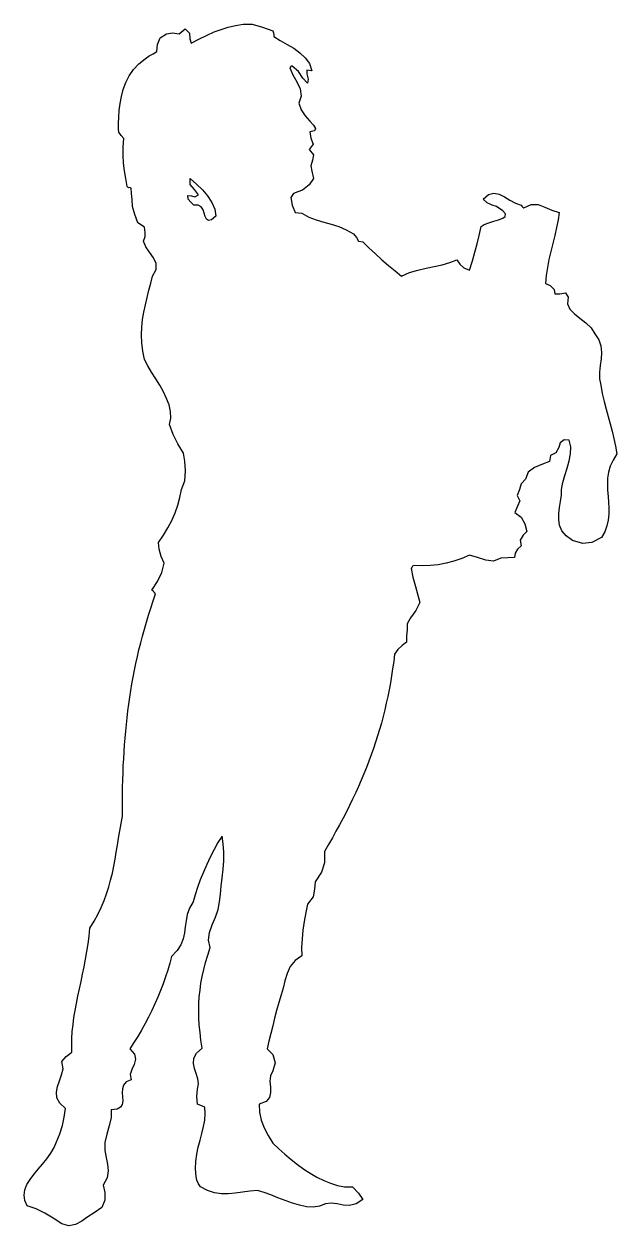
# Model space of a CAD drawing. Extents: x 567 to 647, y -17 to 145.
import ezdxf

# ---------------------------------------------------------------- set-up
doc = ezdxf.new("R2010")
doc.units = 0
doc.header["$MEASUREMENT"] = 0
doc.layers.add('LAYER_1', color=7, linetype='CONTINUOUS')

msp = doc.modelspace()

# ---------------------------------------------------------------- linework, layer by layer
at = {"layer": 'LAYER_1', "linetype": 'CONTINUOUS'}
for points in [[(600.19, 144.59), (600.3, 144.32), (600.31, 144), (600.31, 143.79), (601.2, 143.26), (602.13, 142.75), (603.03, 142.22), (603.86, 141.62), (604.58, 140.94), (605.14, 140.14), (605.48, 139.17), (604.8, 139.27), (604.79, 138.75), (604.98, 138.03), (604.89, 137.5), (604.27, 138.2), (603.64, 139.06), (602.82, 139.8), (602.68, 139.78), (602.59, 139.69), (602.49, 139.59), (602.91, 138.65), (603.44, 137.69), (603.88, 136.73), (604.04, 135.76), (603.69, 134.8), (604.03, 133.89), (604.58, 133.09), (605.18, 132.39), (605.69, 131.82), (605.96, 131.38), (605.84, 131.07), (605.19, 130.91), (605.32, 130.07), (605.66, 129.24), (605.1, 128.52), (605.67, 127.82), (605.57, 127.09), (605.33, 126.34), (605.48, 125.61), (605.68, 124.62), (605.12, 123.76), (604.2, 123.04), (603.58, 122.82), (602.97, 122.58), (602.61, 122.05), (602.8, 121.02), (603.22, 120.03), (604.11, 119.92), (605.06, 119.41), (606.05, 119.04), (607.07, 118.73), (608.1, 118.44), (609.12, 118.12), (610.12, 117.7), (611.08, 117.14), (611.49, 116.65), (611.78, 116.15), (612.37, 116.06), (613.19, 115.27), (614.05, 114.46), (614.94, 113.65), (615.84, 112.87), (616.72, 112.13), (617.58, 111.45), (618.68, 111.91), (619.8, 112.25), (620.92, 112.51), (622.02, 112.75), (623.08, 112.98), (624.11, 113.27), (625.07, 113.64), (625.48, 113.06), (626, 112.55), (626.77, 112.23), (627.18, 113.5), (627.52, 114.67), (627.81, 115.81), (628.08, 116.94), (628.36, 118.13), (628.78, 118.41), (629.38, 118.64), (630.06, 118.84), (630.72, 119.03), (631.28, 119.25), (631.62, 119.51), (631.66, 119.84), (631.29, 120.27), (630.43, 120.82), (629.82, 121.03), (629.15, 121.33), (628.63, 121.84), (629.36, 122.46), (630.08, 122.64), (630.79, 122.5), (631.52, 122.15), (632.25, 121.71), (632.99, 121.3), (633.75, 121.03), (633.87, 120.89), (634, 120.76), (634.14, 120.64), (635.12, 121.12), (636.05, 121.09), (636.96, 120.77), (637.9, 120.36), (638.9, 120.04), (638.75, 119.04), (638.55, 118), (638.3, 116.94), (638.04, 115.86), (637.77, 114.77), (637.52, 113.68), (637.3, 112.58), (637.13, 111.5), (637.04, 110.43), (637.7, 110.15), (638.21, 109.63), (638.33, 109.05), (638.98, 109.05), (639.75, 109.16), (640.13, 108.58), (640.04, 107.7), (640.36, 106.98), (640.95, 106.34), (641.7, 105.75), (642.5, 105.14), (643.21, 104.46), (643.72, 103.66), (644.27, 102.84), (644.55, 102), (644.63, 101.13), (644.57, 100.26), (644.46, 99.37), (644.37, 98.47), (644.36, 97.58), (644.53, 96.69), (644.73, 95.58), (644.97, 94.51), (645.23, 93.48), (645.5, 92.47), (645.78, 91.47), (646.05, 90.48), (646.31, 89.48), (646.53, 88.46), (646.71, 87.41), (646.18, 86.59), (645.8, 85.77), (645.57, 84.95), (645.45, 84.13), (645.41, 83.31), (645.44, 82.5), (645.5, 81.68), (645.56, 80.88), (645.61, 80.07), (645.61, 79.27), (645.53, 78.48), (645.36, 77.68), (645.07, 76.9), (644.62, 76.12), (643.32, 75.44), (642.12, 75.33), (640.72, 75.73), (639.85, 76.35), (639.28, 77.04), (638.96, 77.78), (638.84, 78.55), (638.85, 79.35), (638.96, 80.17), (639.09, 81), (639.2, 81.82), (639.23, 82.62), (639.39, 83.56), (639.67, 84.52), (639.98, 85.5), (640.26, 86.47), (640.45, 87.43), (640.46, 88.37), (640.25, 89.26), (639.58, 89.33), (639.02, 88.9), (638.84, 88.28), (638.47, 87.58), (637.72, 87.18), (637.61, 86.39), (636.65, 86.01), (635.58, 85.58), (634.71, 84.96), (634.35, 83.99), (633.77, 83.37), (633.54, 82.6), (633.24, 81.78), (633.6, 81.08), (633.25, 80.34), (632.91, 79.5), (633.77, 78.87), (634.27, 77.96), (634.53, 76.93), (634.05, 76.42), (633.64, 75.78), (633.75, 75.01), (633.26, 74.55), (632.94, 74.02), (632.85, 73.42), (631.92, 73.39), (631.01, 73.35), (630.04, 72.92), (628.98, 73.07), (627.85, 73.41), (626.77, 73.72), (625.73, 73.28), (624.68, 72.92), (623.62, 72.64), (622.55, 72.44), (621.47, 72.32), (620.39, 72.28), (619.29, 72.32), (619.08, 72.24), (618.96, 72.08), (618.87, 71.93), (619.11, 70.78), (619.46, 69.52), (619.81, 68.31), (620.07, 67.32), (619.51, 66.27), (618.82, 65.29), (618.36, 64.44), (618.35, 63.63), (618.26, 62.85), (618.27, 61.96), (617.68, 61.52), (617.1, 60.98), (616.65, 60.34), (616.53, 59.35), (616.39, 58.38), (616.24, 57.43), (616.08, 56.49), (615.91, 55.56), (615.73, 54.64), (615.53, 53.73), (615.32, 52.83), (615.1, 51.95), (614.87, 51.06), (614.62, 50.19), (614.36, 49.32), (614.08, 48.46), (613.8, 47.61), (613.49, 46.75), (613.18, 45.9), (612.85, 45.05), (612.51, 44.2), (612.15, 43.35), (611.77, 42.5), (611.39, 41.65), (610.98, 40.79), (610.56, 39.93), (610.13, 39.07), (609.68, 38.2), (609.22, 37.32), (608.73, 36.43), (608.24, 35.54), (607.72, 34.64), (607.19, 33.72), (607.16, 32.18), (606.76, 30.9), (605.9, 29.59), (605.81, 28.62), (605.66, 27.59), (604.89, 26.6), (604.65, 25.45), (604.44, 24.26), (604.27, 23.06), (604.15, 21.88), (604.09, 20.72), (604.11, 19.62), (603.19, 18.98), (602.55, 18.16), (602.11, 17.21), (601.81, 16.22), (601.57, 15.24), (601.32, 14.35), (601, 13.28), (600.7, 12.23), (600.43, 11.18), (600.17, 10.15), (599.92, 9.12), (599.67, 8.08), (599.41, 7.05), (599.41, 7.05), (600.17, 6.28), (600.52, 5.14), (600.19, 4.05), (599.86, 3.39), (599.8, 2.65), (599.86, 1.88), (599.89, 1.14), (599.74, 0.47), (599.27, -0.08), (598.33, -0.44), (598.37, -1.53), (598.62, -2.6), (599.03, -3.65), (599.57, -4.69), (600.19, -5.71), (601, -6.45), (601.83, -7.19), (602.67, -7.89), (603.52, -8.57), (604.38, -9.2), (605.26, -9.78), (606.16, -10.3), (607.07, -10.76), (607.99, -11.13), (608.93, -11.42), (609.89, -11.61), (610.98, -11.62), (611.79, -12.46), (612.37, -13.31), (611.46, -13.91), (610.57, -14.11), (609.72, -14.06), (608.89, -13.91), (608.09, -13.81), (607.31, -13.91), (606.51, -14.23), (605.65, -14.34), (604.75, -14.29), (603.8, -14.1), (602.84, -13.81), (601.86, -13.46), (600.89, -13.08), (599.93, -12.7), (599.01, -12.37), (598.12, -12.12), (597.08, -12.19), (596.08, -12.31), (595.11, -12.44), (594.17, -12.53), (593.24, -12.54), (592.31, -12.42), (591.38, -12.12), (590.42, -11.61), (590.14, -11.18), (589.93, -10.71), (589.83, -10.2), (589.73, -9.18), (589.77, -8.18), (589.91, -7.2), (590.11, -6.24), (590.35, -5.3), (590.6, -4.38), (590.82, -3.47), (590.98, -2.58), (591.05, -1.7), (590.99, -0.83), (590.01, -0.43), (589.94, 0.61), (590.01, 1.57), (590.13, 2.29), (590.04, 3), (589.83, 3.7), (589.6, 4.39), (589.47, 5.07), (589.53, 5.76), (589.88, 6.44), (590.63, 7.14), (590.47, 8.22), (590.35, 9.26), (590.25, 10.26), (590.2, 11.23), (590.18, 12.19), (590.2, 13.12), (590.25, 14.05), (590.35, 14.96), (590.48, 15.89), (590.64, 16.81), (590.85, 17.76), (591.1, 18.72), (591.39, 19.71), (591.71, 20.73), (591.71, 20.73), (591.51, 21.73), (591.65, 22.75), (592, 23.79), (592.43, 24.83), (592.8, 25.87), (593, 26.9), (593.1, 27.94), (593.23, 29.03), (593.36, 30.16), (593.48, 31.31), (593.56, 32.46), (593.57, 33.6), (593.5, 34.72), (593.33, 35.79), (592.78, 34.9), (592.25, 33.95), (591.74, 32.95), (591.25, 31.93), (590.8, 30.89), (590.39, 29.85), (590.02, 28.83), (589.7, 27.84), (589.44, 26.9), (589.44, 26.9), (588.94, 26.03), (588.63, 25.17), (588.46, 24.34), (588.35, 23.51), (588.24, 22.7), (588.06, 21.89), (587.76, 21.1), (587.26, 20.31), (586.5, 19.53), (586.5, 19.53), (586.25, 18.61), (585.98, 17.68), (585.68, 16.76), (585.36, 15.84), (585.01, 14.93), (584.64, 14.01), (584.25, 13.11), (583.83, 12.21), (583.39, 11.32), (582.92, 10.44), (582.44, 9.58), (581.93, 8.72), (581.4, 7.88), (580.84, 7.05), (581.51, 6.33), (581.64, 5.63), (581.44, 4.94), (581.13, 4.25), (580.92, 3.55), (581.02, 2.85), (580.38, 2.56), (580.02, 2.15), (579.86, 1.65), (579.84, 1.11), (579.88, 0.55), (579.9, 0.01), (579.84, -0.47), (579.61, -0.85), (579.14, -1.12), (578.36, -1.22), (578.36, -1.22), (578.33, -2.25), (578.08, -3.36), (577.74, -4.51), (577.46, -5.62), (577.48, -6.68), (577.66, -7.64), (577.86, -8.54), (577.95, -9.44), (577.79, -10.38), (577.25, -11.4), (577.49, -12.38), (577.49, -13.42), (577.07, -14.38), (576.02, -15.11), (575.18, -15.64), (574.36, -16.24), (573.51, -16.71), (572.62, -16.89), (571.65, -16.61), (570.48, -15.84), (569.36, -15.14), (568.22, -14.56), (566.98, -14.18), (566.65, -13.44), (566.56, -12.71), (566.67, -12), (566.96, -11.31), (567.37, -10.61), (567.88, -9.92), (568.46, -9.23), (569.05, -8.52), (569.64, -7.81), (570.18, -7.07), (570.63, -6.31), (570.96, -5.53), (571.39, -4.45), (571.74, -3.34), (572, -2.2), (572.16, -1.04), (571.38, -0.31), (571, 0.43), (570.94, 1.18), (571.08, 1.94), (571.35, 2.72), (571.64, 3.52), (571.86, 4.35), (571.67, 5.35), (572.27, 5.99), (573.03, 6.57), (573, 7.49), (573.02, 8.43), (573.08, 9.36), (573.18, 10.31), (573.31, 11.26), (573.47, 12.21), (573.65, 13.18), (573.85, 14.15), (574.06, 15.13), (574.27, 16.12), (574.48, 17.12), (574.69, 18.12), (574.89, 19.14), (575.07, 20.17), (575.23, 21.21), (575.36, 22.27), (575.45, 23.33), (576.04, 24.27), (576.55, 25.21), (576.99, 26.14), (577.38, 27.07), (577.72, 27.99), (578.02, 28.92), (578.27, 29.84), (578.5, 30.77), (578.69, 31.71), (578.87, 32.65), (579.03, 33.6), (579.19, 34.55), (579.34, 35.52), (579.5, 36.49), (579.67, 37.48), (579.86, 38.48), (579.86, 39.48), (579.86, 40.46), (579.87, 41.44), (579.89, 42.41), (579.91, 43.37), (579.95, 44.33), (579.98, 45.27), (580.03, 46.22), (580.09, 47.15), (580.15, 48.09), (580.22, 49.01), (580.3, 49.94), (580.39, 50.86), (580.49, 51.78), (580.6, 52.7), (580.72, 53.61), (580.85, 54.53), (580.99, 55.44), (581.15, 56.36), (581.31, 57.27), (581.49, 58.19), (581.68, 59.11), (581.88, 60.03), (582.1, 60.95), (582.33, 61.88), (582.57, 62.81), (582.83, 63.75), (583.1, 64.69), (583.39, 65.63), (583.69, 66.59), (584.01, 67.55), (584.35, 68.51), (584.19, 68.69), (584.02, 68.85), (583.84, 69.02), (584.58, 70.18), (585.19, 71.39), (585.51, 72.65), (585.12, 73.54), (584.81, 74.56), (584.74, 75.43), (585.41, 76.44), (586.01, 77.44), (586.53, 78.44), (586.98, 79.45), (587.35, 80.48), (587.64, 81.53), (587.85, 82.62), (588.28, 83.76), (588.38, 85.11), (588.28, 86.44), (588.12, 87.5), (587.33, 88.79), (586.72, 90.06), (586.23, 91.39), (586.41, 92.26), (586.38, 93.15), (586.18, 94.03), (585.84, 94.92), (585.41, 95.81), (584.9, 96.69), (584.36, 97.57), (583.81, 98.45), (583.3, 99.31), (582.85, 100.16), (582.61, 101.3), (582.48, 102.41), (582.44, 103.49), (582.49, 104.54), (582.59, 105.57), (582.76, 106.58), (582.96, 107.57), (583.19, 108.55), (583.44, 109.52), (583.69, 110.49), (583.93, 111.45), (584.44, 112.34), (584.42, 113.15), (584.05, 113.91), (583.52, 114.65), (583.02, 115.38), (582.73, 116.15), (582.93, 116.79), (582.93, 117.35), (582.85, 118.04), (581.94, 118.64), (581.52, 119.74), (581.23, 120.82), (581.19, 121.77), (581.09, 122.58), (581.02, 123.34), (580.85, 123.43), (580.69, 123.37), (580.51, 123.55), (580.3, 124.61), (580.13, 125.65), (580.01, 126.7), (579.94, 127.76), (579.95, 128.86), (580.04, 130.01), (579.7, 130.45), (579.36, 130.89), (579.35, 131.3), (579.35, 132.07), (579.37, 132.92), (579.43, 133.82), (579.54, 134.76), (579.72, 135.71), (579.98, 136.67), (580.33, 137.61), (580.79, 138.51), (581.37, 139.35), (582.08, 140.12), (582.94, 140.79), (582.94, 140.79), (583.49, 141.19), (584.02, 141.48), (584.53, 141.78), (584.62, 142.75), (584.98, 143.62), (585.84, 144.17), (586.65, 144.29), (587.54, 144.17), (588.33, 144.86), (588.92, 144.24), (588.99, 143.51), (589.14, 142.89), (590.28, 143.49), (591.31, 144), (592.27, 144.42), (593.2, 144.77), (594.14, 145.06), (595.13, 145.3), (596.2, 145.49), (597.41, 145.47), (598.78, 145.09), (600.19, 144.59)], [(592.49, 119.53), (591.88, 119.06), (591.48, 118.96), (591.23, 119.12), (591.06, 119.48), (590.93, 119.93), (590.76, 120.4), (590.5, 120.8), (590.1, 121.04), (589.5, 121.03), (589.11, 121.44), (588.73, 121.82), (588.72, 122.32), (589.19, 122.28), (589.63, 122.13), (590.13, 122.41), (589.59, 123.15), (589.02, 123.82), (589.02, 124.62), (589.87, 123.86), (590.67, 123.08), (591.38, 122.26), (591.96, 121.4), (592.34, 120.49), (592.49, 119.53)]]:
    msp.add_lwpolyline(points, dxfattribs=at)

doc.saveas('drawing.dxf')
